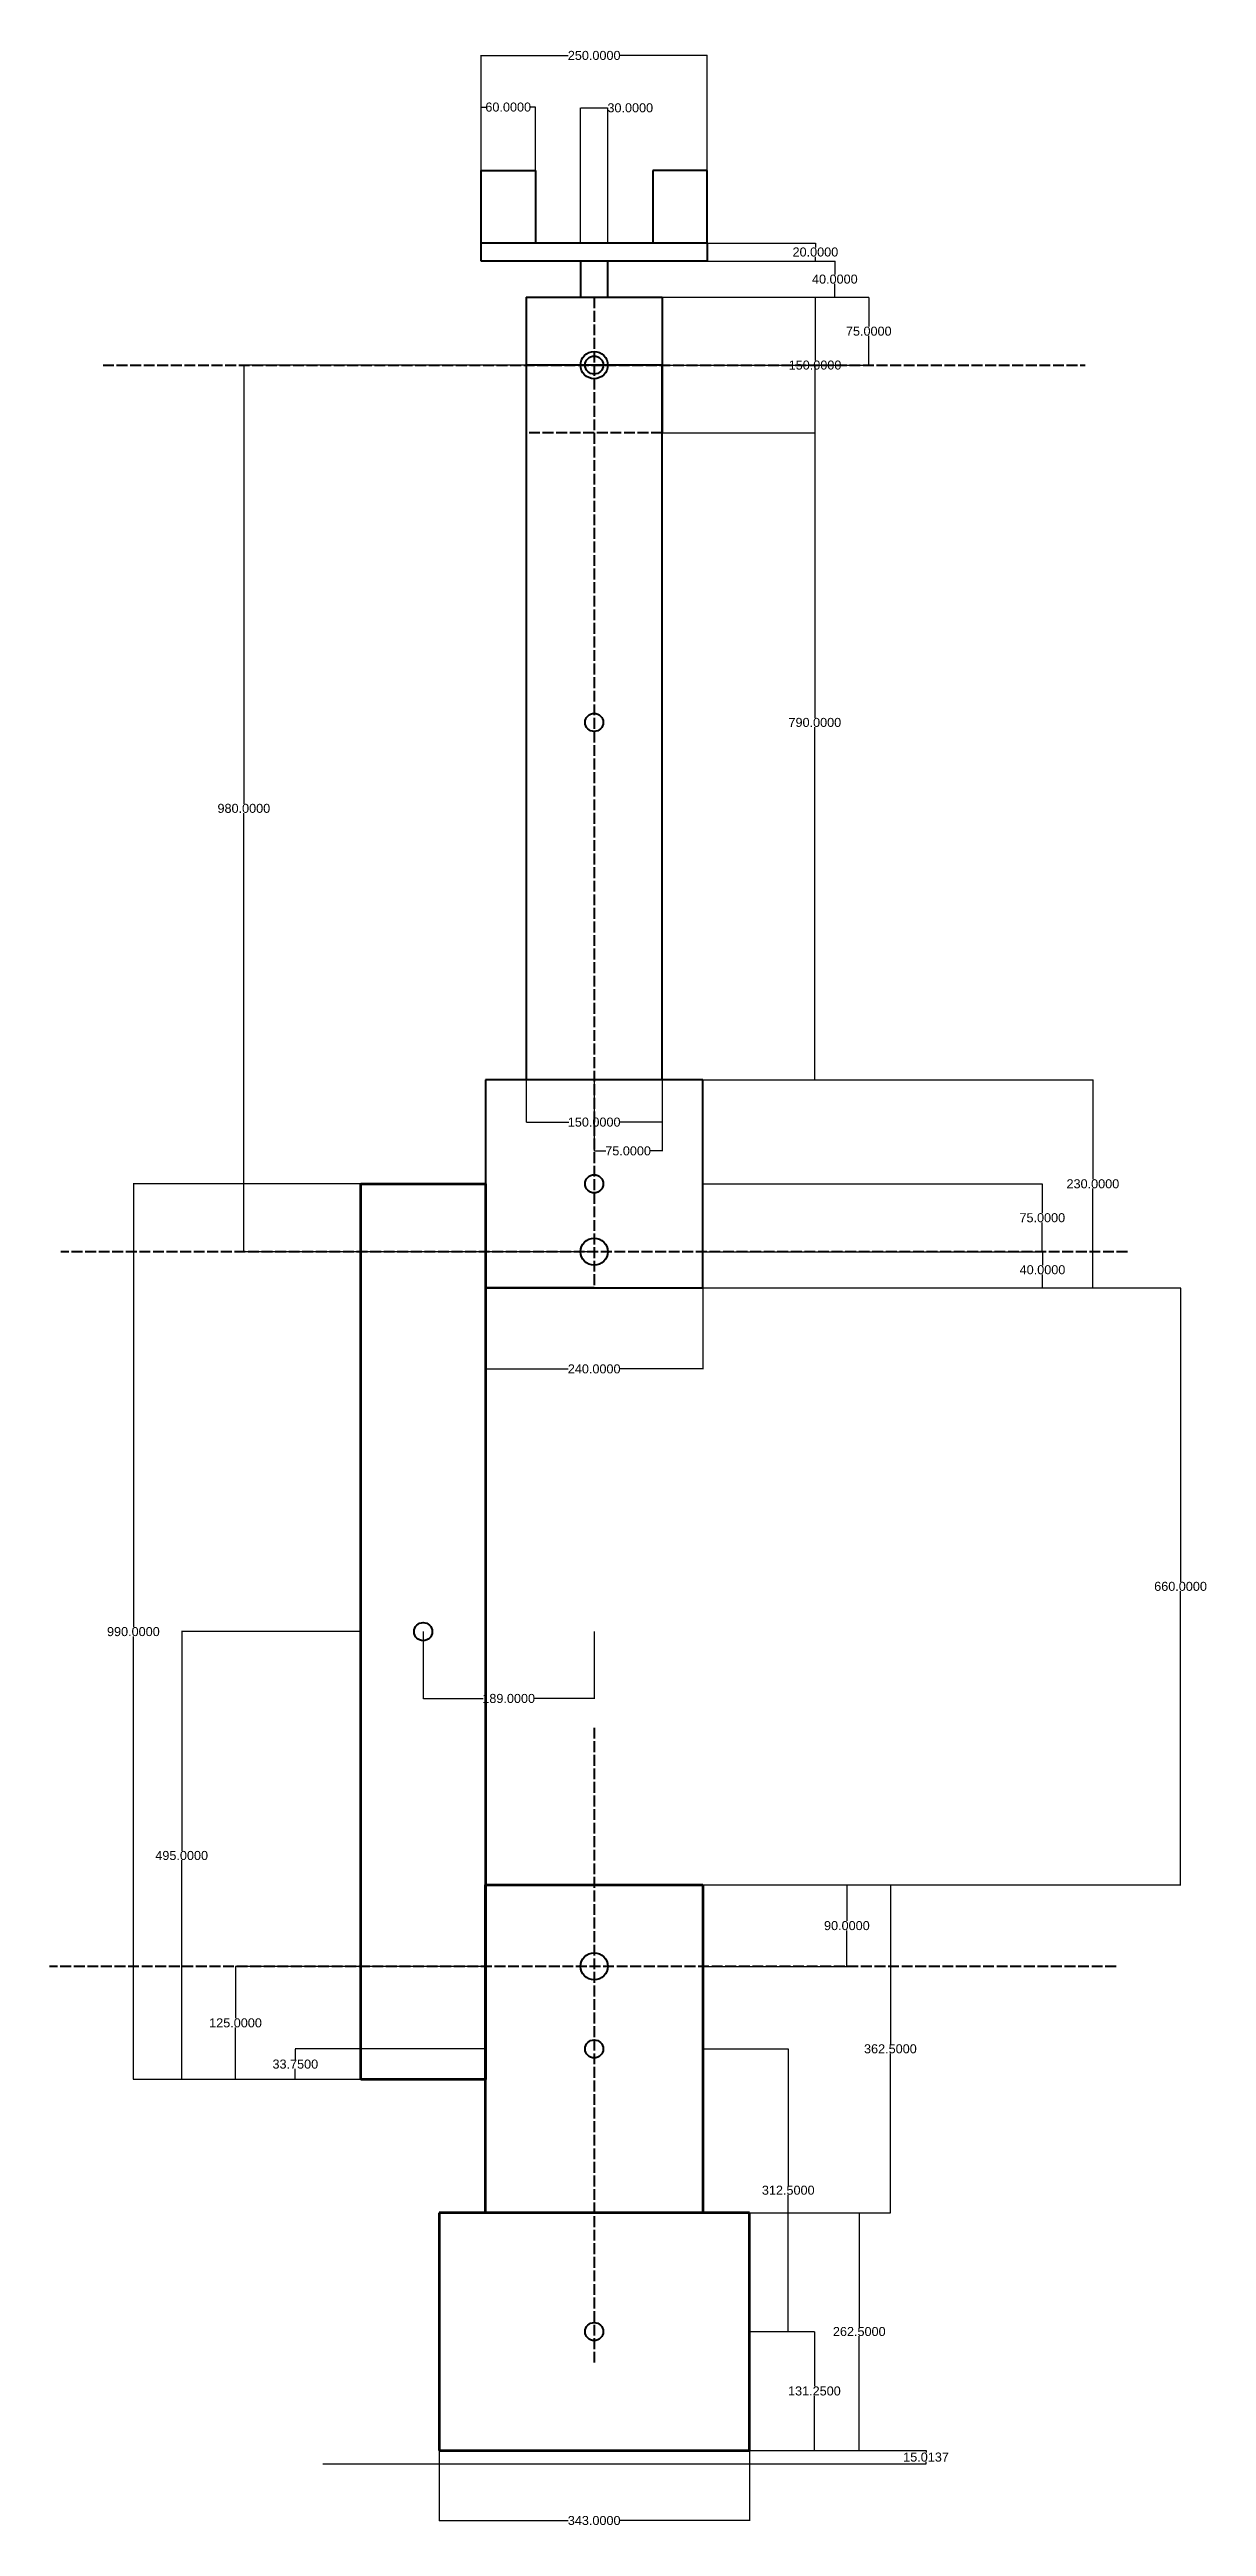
# Model space of a CAD drawing. Header units: inches. Extents: x -302 to 977, y -69 to 2669.
import ezdxf

# ---------------------------------------------------------------- set-up
doc = ezdxf.new("R2010")
doc.units = ezdxf.units.IN
doc.header["$MEASUREMENT"] = 0
doc.linetypes.add('ACAD_ISO02W100', pattern=[15, 12, -3])
doc.layers.get('0').update_dxf_attribs({"plot": 0})
doc.styles.get("Standard").update_dxf_attribs({"font": 'arial.ttf'})
doc.dimstyles.new('Annotative', dxfattribs={"dimscale": 0, "dimtxt": 10, "dimasz": 0.18, "dimexe": 0.18, "dimexo": 0.0625, "dimgap": 0.09, "dimtad": 0, "dimtih": 1, "dimtoh": 1, "dimdec": 4, "dimzin": 0, "dimdsep": 46, "dimtxsty": 'Standard', "dimcen": 0.09, "dimadec": 0, "dimazin": 0, "dimtfac": 1, "dimtdec": 4, "dimtofl": 0, "dimtmove": 0, "dimatfit": 3, "dimfxl": 1, "dimtolj": 1, "dimtzin": 0, "dimarcsym": 0})

# ---------------------------------------------------------------- blocks, each defined once
blk = doc.blocks.new('*D6')
at = {"color": 0, "lineweight": -2, "transparency": 16777216}
for p, q in [((471.6, 277.5), (593.2, 277.5)), ((593, 277.3), (593, 151.5)), ((593, 15.2), (593, 141.1)), ((471.6, 15), (593.2, 15))]:
    blk.add_line(p, q, dxfattribs=at)
at = {"color": 0, "lineweight": 40, "transparency": 16777216}
for points in [[(593, 277.3), (593.1, 277.3), (593, 277.5)], [(593, 15.2), (593.1, 15.2), (593, 15)]]:
    blk.add_solid(points, dxfattribs=at)
at = {"layer": 'Defpoints', "color": 0, "lineweight": 40, "transparency": 16777216}
for p in [(471.5, 277.5), (471.5, 15), (593, 15)]:
    blk.add_point(p, dxfattribs=at)
at = {"color": 0, "lineweight": 40, "transparency": 16777216, "insert": (593, 146.3), "char_height": 10, "attachment_point": 5}
blk.add_mtext('\\A1;262.5000', dxfattribs=at)
blk = doc.blocks.new('*D9')
at = {"color": 0, "lineweight": -2, "transparency": 16777216}
for p, q in [((128.5, 15), (128.5, -62.8)), ((471.5, 15), (471.5, -62.8)), ((128.7, -62.6), (271.4, -62.6)), ((471.3, -62.6), (328.6, -62.6))]:
    blk.add_line(p, q, dxfattribs=at)
at = {"color": 0, "lineweight": 40, "transparency": 16777216}
for points in [[(128.7, -62.5), (128.7, -62.6), (128.5, -62.6)], [(471.3, -62.5), (471.3, -62.6), (471.5, -62.6)]]:
    blk.add_solid(points, dxfattribs=at)
at = {"layer": 'Defpoints', "color": 0, "lineweight": 40, "transparency": 16777216}
for p in [(128.5, 15), (471.5, 15), (471.5, -62.6)]:
    blk.add_point(p, dxfattribs=at)
at = {"color": 0, "lineweight": 40, "transparency": 16777216, "insert": (300, -62.6), "char_height": 10, "attachment_point": 5}
blk.add_mtext('\\A1;343.0000', dxfattribs=at)
blk = doc.blocks.new('*D10')
at = {"color": 0, "lineweight": -2, "transparency": 16777216}
for p, q in [((471.6, 146.3), (543.6, 146.3)), ((543.4, 146.1), (543.4, 85.8)), ((543.4, 15.2), (543.4, 75.4)), ((471.6, 15), (543.6, 15))]:
    blk.add_line(p, q, dxfattribs=at)
at = {"color": 0, "lineweight": 40, "transparency": 16777216}
for points in [[(543.4, 146.1), (543.4, 146.1), (543.4, 146.3)], [(543.4, 15.2), (543.4, 15.2), (543.4, 15)]]:
    blk.add_solid(points, dxfattribs=at)
at = {"layer": 'Defpoints', "color": 0, "lineweight": 40, "transparency": 16777216}
for p in [(471.5, 146.3), (471.5, 15), (543.4, 15)]:
    blk.add_point(p, dxfattribs=at)
at = {"color": 0, "lineweight": 40, "transparency": 16777216, "insert": (543.4, 80.6), "char_height": 10, "attachment_point": 5}
blk.add_mtext('\\A1;131.2500', dxfattribs=at)
blk = doc.blocks.new('*D11')
at = {"color": 0, "lineweight": -2, "transparency": 16777216}
for p, q in [((420.1, 640), (627.6, 640)), ((627.4, 639.8), (627.4, 464)), ((627.4, 277.7), (627.4, 453.6)), ((420.1, 277.5), (627.6, 277.5))]:
    blk.add_line(p, q, dxfattribs=at)
at = {"color": 0, "lineweight": 40, "transparency": 16777216}
for points in [[(627.4, 639.8), (627.5, 639.8), (627.4, 640)], [(627.4, 277.7), (627.5, 277.7), (627.4, 277.5)]]:
    blk.add_solid(points, dxfattribs=at)
at = {"layer": 'Defpoints', "color": 0, "lineweight": 40, "transparency": 16777216}
for p in [(420, 640), (627.4, 640), (420, 277.5)]:
    blk.add_point(p, dxfattribs=at)
at = {"color": 0, "lineweight": 40, "transparency": 16777216, "insert": (627.4, 458.8), "char_height": 10, "attachment_point": 5}
blk.add_mtext('\\A1;362.5000', dxfattribs=at)
blk = doc.blocks.new('*D12')
at = {"color": 0, "lineweight": -2, "transparency": 16777216}
for p, q in [((420.1, 640), (579.5, 640)), ((579.3, 639.8), (579.3, 600.2)), ((579.3, 550.2), (579.3, 589.8)), ((420.1, 550), (579.5, 550))]:
    blk.add_line(p, q, dxfattribs=at)
at = {"color": 0, "lineweight": 40, "transparency": 16777216}
for points in [[(579.3, 639.8), (579.3, 639.8), (579.3, 640)], [(579.3, 550.2), (579.3, 550.2), (579.3, 550)]]:
    blk.add_solid(points, dxfattribs=at)
at = {"layer": 'Defpoints', "color": 0, "lineweight": 40, "transparency": 16777216}
for p in [(420, 640), (420, 550), (579.3, 550)]:
    blk.add_point(p, dxfattribs=at)
at = {"color": 0, "lineweight": 40, "transparency": 16777216, "insert": (579.3, 595), "char_height": 10, "attachment_point": 5}
blk.add_mtext('\\A1;90.0000', dxfattribs=at)
blk = doc.blocks.new('*D13')
at = {"color": 0, "lineweight": -2, "transparency": 16777216}
for p, q in [((471.6, 15), (666.9, 15)), ((471.6, 0), (666.9, 0)), ((666.8, 14.8), (666.8, 12.7)), ((666.8, 0.2), (666.8, 2.3))]:
    blk.add_line(p, q, dxfattribs=at)
at = {"color": 0, "lineweight": 40, "transparency": 16777216}
for points in [[(666.7, 14.8), (666.8, 14.8), (666.8, 15)], [(666.7, 0.2), (666.8, 0.2), (666.8, 0)]]:
    blk.add_solid(points, dxfattribs=at)
at = {"layer": 'Defpoints', "color": 0, "lineweight": 40, "transparency": 16777216}
for p in [(471.5, 15), (471.5, 0), (666.8, 0)]:
    blk.add_point(p, dxfattribs=at)
at = {"color": 0, "lineweight": 40, "transparency": 16777216, "insert": (666.8, 7.5), "char_height": 10, "attachment_point": 5}
blk.add_mtext('\\A1;15.0137', dxfattribs=at)
blk = doc.blocks.new('*D15')
at = {"color": 0, "lineweight": -2, "transparency": 16777216}
for p, q in [((420.1, 458.8), (514.7, 458.8)), ((514.5, 458.6), (514.5, 307.7)), ((514.5, 146.4), (514.5, 297.3)), ((471.6, 146.3), (514.7, 146.3))]:
    blk.add_line(p, q, dxfattribs=at)
at = {"color": 0, "lineweight": 40, "transparency": 16777216}
for points in [[(514.5, 458.6), (514.5, 458.6), (514.5, 458.8)], [(514.5, 146.4), (514.5, 146.4), (514.5, 146.3)]]:
    blk.add_solid(points, dxfattribs=at)
at = {"layer": 'Defpoints', "color": 0, "lineweight": 40, "transparency": 16777216}
for p in [(420, 458.8), (514.5, 458.8), (471.5, 146.3)]:
    blk.add_point(p, dxfattribs=at)
at = {"color": 0, "lineweight": 40, "transparency": 16777216, "insert": (514.5, 302.5), "char_height": 10, "attachment_point": 5}
blk.add_mtext('\\A1;312.5000', dxfattribs=at)
blk = doc.blocks.new('*D16')
at = {"color": 0, "lineweight": -2, "transparency": 16777216}
for p, q in [((179.9, 550), (-96.6, 550)), ((-96.4, 549.8), (-96.4, 492.7)), ((-96.4, 425.2), (-96.4, 482.3)), ((179.9, 425), (-96.6, 425))]:
    blk.add_line(p, q, dxfattribs=at)
at = {"color": 0, "lineweight": 40, "transparency": 16777216}
for points in [[(-96.4, 549.8), (-96.3, 549.8), (-96.4, 550)], [(-96.4, 425.2), (-96.3, 425.2), (-96.4, 425)]]:
    blk.add_solid(points, dxfattribs=at)
at = {"layer": 'Defpoints', "color": 0, "lineweight": 40, "transparency": 16777216}
for p in [(180, 550), (-96.4, 425), (180, 425)]:
    blk.add_point(p, dxfattribs=at)
at = {"color": 0, "lineweight": 40, "transparency": 16777216, "insert": (-96.4, 487.5), "char_height": 10, "attachment_point": 5}
blk.add_mtext('\\A1;125.0000', dxfattribs=at)
blk = doc.blocks.new('*D17')
at = {"color": 0, "lineweight": -2, "transparency": 16777216}
for p, q in [((41.9, 1415), (-209.5, 1415)), ((-209.3, 1414.8), (-209.3, 925.2)), ((-209.3, 425.2), (-209.3, 914.8)), ((41.9, 425), (-209.5, 425))]:
    blk.add_line(p, q, dxfattribs=at)
at = {"color": 0, "lineweight": 40, "transparency": 16777216}
for points in [[(-209.3, 1414.8), (-209.2, 1414.8), (-209.3, 1415)], [(-209.3, 425.2), (-209.2, 425.2), (-209.3, 425)]]:
    blk.add_solid(points, dxfattribs=at)
at = {"layer": 'Defpoints', "color": 0, "lineweight": 40, "transparency": 16777216}
for p in [(-209.3, 1415), (42, 1415), (42, 425)]:
    blk.add_point(p, dxfattribs=at)
at = {"color": 0, "lineweight": 40, "transparency": 16777216, "insert": (-209.3, 920), "char_height": 10, "attachment_point": 5}
blk.add_mtext('\\A1;990.0000', dxfattribs=at)
blk = doc.blocks.new('*D18')
at = {"color": 0, "lineweight": -2, "transparency": 16777216}
for p, q in [((41.9, 920), (-156.1, 920)), ((-155.9, 919.8), (-155.9, 677.7)), ((-155.9, 425.2), (-155.9, 667.3)), ((41.9, 425), (-156.1, 425))]:
    blk.add_line(p, q, dxfattribs=at)
at = {"color": 0, "lineweight": 40, "transparency": 16777216}
for points in [[(-156, 919.8), (-155.9, 919.8), (-155.9, 920)], [(-156, 425.2), (-155.9, 425.2), (-155.9, 425)]]:
    blk.add_solid(points, dxfattribs=at)
at = {"layer": 'Defpoints', "color": 0, "lineweight": 40, "transparency": 16777216}
for p in [(42, 920), (-155.9, 425), (42, 425)]:
    blk.add_point(p, dxfattribs=at)
at = {"color": 0, "lineweight": 40, "transparency": 16777216, "insert": (-155.9, 672.5), "char_height": 10, "attachment_point": 5}
blk.add_mtext('\\A1;495.0000', dxfattribs=at)
blk = doc.blocks.new('*D19')
at = {"color": 0, "lineweight": -2, "transparency": 16777216}
for p, q in [((420.1, 1415), (795.5, 1415)), ((795.3, 1414.8), (795.3, 1382.7)), ((795.3, 1340.2), (795.3, 1372.3)), ((420.1, 1340), (795.5, 1340))]:
    blk.add_line(p, q, dxfattribs=at)
at = {"color": 0, "lineweight": 40, "transparency": 16777216}
for points in [[(795.3, 1414.8), (795.3, 1414.8), (795.3, 1415)], [(795.3, 1340.2), (795.3, 1340.2), (795.3, 1340)]]:
    blk.add_solid(points, dxfattribs=at)
at = {"layer": 'Defpoints', "color": 0, "lineweight": 40, "transparency": 16777216}
for p in [(420, 1415), (795.3, 1415), (420, 1340)]:
    blk.add_point(p, dxfattribs=at)
at = {"color": 0, "lineweight": 40, "transparency": 16777216, "insert": (795.3, 1377.5), "char_height": 10, "attachment_point": 5}
blk.add_mtext('\\A1;75.0000', dxfattribs=at)
blk = doc.blocks.new('*D20')
at = {"color": 0, "lineweight": -2, "transparency": 16777216}
for p, q in [((420.1, 1340), (795.7, 1340)), ((795.5, 1339.8), (795.5, 1325.2)), ((795.5, 1300.2), (795.5, 1314.8)), ((420.1, 1300), (795.7, 1300))]:
    blk.add_line(p, q, dxfattribs=at)
at = {"color": 0, "lineweight": 40, "transparency": 16777216}
for points in [[(795.5, 1339.8), (795.5, 1339.8), (795.5, 1340)], [(795.5, 1300.2), (795.5, 1300.2), (795.5, 1300)]]:
    blk.add_solid(points, dxfattribs=at)
at = {"layer": 'Defpoints', "color": 0, "lineweight": 40, "transparency": 16777216}
for p in [(420, 1340), (795.5, 1340), (420, 1300)]:
    blk.add_point(p, dxfattribs=at)
at = {"color": 0, "lineweight": 40, "transparency": 16777216, "insert": (795.5, 1320), "char_height": 10, "attachment_point": 5}
blk.add_mtext('\\A1;40.0000', dxfattribs=at)
blk = doc.blocks.new('*D21')
at = {"color": 0, "lineweight": -2, "transparency": 16777216}
for p, q in [((180, 1300), (180, 1210.2)), ((420, 1300), (420, 1210.2)), ((180.2, 1210.4), (271.3, 1210.4)), ((419.8, 1210.4), (328.7, 1210.4))]:
    blk.add_line(p, q, dxfattribs=at)
at = {"color": 0, "lineweight": 40, "transparency": 16777216}
for points in [[(180.2, 1210.4), (180.2, 1210.4), (180, 1210.4)], [(419.8, 1210.4), (419.8, 1210.4), (420, 1210.4)]]:
    blk.add_solid(points, dxfattribs=at)
at = {"layer": 'Defpoints', "color": 0, "lineweight": 40, "transparency": 16777216}
for p in [(180, 1300), (420, 1300), (420, 1210.4)]:
    blk.add_point(p, dxfattribs=at)
at = {"color": 0, "lineweight": 40, "transparency": 16777216, "insert": (300, 1210.4), "char_height": 10, "attachment_point": 5}
blk.add_mtext('\\A1;240.0000', dxfattribs=at)
blk = doc.blocks.new('*D22')
at = {"color": 0, "lineweight": -2, "transparency": 16777216}
for p, q in [((225, 1530), (225, 1483)), ((375, 1530), (375, 1483)), ((225.2, 1483.2), (271.9, 1483.2)), ((374.8, 1483.2), (328.1, 1483.2))]:
    blk.add_line(p, q, dxfattribs=at)
at = {"color": 0, "lineweight": 40, "transparency": 16777216}
for points in [[(225.2, 1483.2), (225.2, 1483.1), (225, 1483.2)], [(374.8, 1483.2), (374.8, 1483.1), (375, 1483.2)]]:
    blk.add_solid(points, dxfattribs=at)
at = {"layer": 'Defpoints', "color": 0, "lineweight": 40, "transparency": 16777216}
for p in [(225, 1530), (375, 1530), (375, 1483.2)]:
    blk.add_point(p, dxfattribs=at)
at = {"color": 0, "lineweight": 40, "transparency": 16777216, "insert": (300, 1483.2), "char_height": 10, "attachment_point": 5}
blk.add_mtext('\\A1;150.0000', dxfattribs=at)
blk = doc.blocks.new('*D23')
at = {"color": 0, "lineweight": -2, "transparency": 16777216}
for p, q in [((179.9, 458.8), (-30.5, 458.8)), ((-30.3, 458.6), (-30.3, 447.1)), ((179.9, 425), (-30.5, 425)), ((-30.3, 425.2), (-30.3, 436.7))]:
    blk.add_line(p, q, dxfattribs=at)
at = {"color": 0, "lineweight": 40, "transparency": 16777216}
for points in [[(-30.3, 458.6), (-30.3, 458.6), (-30.3, 458.8)], [(-30.3, 425.2), (-30.3, 425.2), (-30.3, 425)]]:
    blk.add_solid(points, dxfattribs=at)
at = {"layer": 'Defpoints', "color": 0, "lineweight": 40, "transparency": 16777216}
for p in [(180, 458.8), (-30.3, 425), (180, 425)]:
    blk.add_point(p, dxfattribs=at)
at = {"color": 0, "lineweight": 40, "transparency": 16777216, "insert": (-30.3, 441.9), "char_height": 10, "attachment_point": 5}
blk.add_mtext('\\A1;33.7500', dxfattribs=at)
blk = doc.blocks.new('*D24')
at = {"color": 0, "lineweight": -2, "transparency": 16777216}
for p, q in [((420.1, 1300), (948.3, 1300)), ((948.1, 1299.8), (948.1, 975.2)), ((948.1, 640.2), (948.1, 964.8)), ((420.1, 640), (948.3, 640))]:
    blk.add_line(p, q, dxfattribs=at)
at = {"color": 0, "lineweight": 40, "transparency": 16777216}
for points in [[(948.1, 1299.8), (948.2, 1299.8), (948.1, 1300)], [(948.1, 640.2), (948.2, 640.2), (948.1, 640)]]:
    blk.add_solid(points, dxfattribs=at)
at = {"layer": 'Defpoints', "color": 0, "lineweight": 40, "transparency": 16777216}
for p in [(420, 1300), (420, 640), (948.1, 640)]:
    blk.add_point(p, dxfattribs=at)
at = {"color": 0, "lineweight": 40, "transparency": 16777216, "insert": (948.1, 970), "char_height": 10, "attachment_point": 5}
blk.add_mtext('\\A1;660.0000', dxfattribs=at)
blk = doc.blocks.new('*D25')
at = {"color": 0, "lineweight": -2, "transparency": 16777216}
for p, q in [((420.1, 1530), (851.4, 1530)), ((851.2, 1529.8), (851.2, 1420.2)), ((851.2, 1300.2), (851.2, 1409.8)), ((420.1, 1300), (851.4, 1300))]:
    blk.add_line(p, q, dxfattribs=at)
at = {"color": 0, "lineweight": 40, "transparency": 16777216}
for points in [[(851.1, 1529.8), (851.2, 1529.8), (851.2, 1530)], [(851.1, 1300.2), (851.2, 1300.2), (851.2, 1300)]]:
    blk.add_solid(points, dxfattribs=at)
at = {"layer": 'Defpoints', "color": 0, "lineweight": 40, "transparency": 16777216}
for p in [(420, 1530), (420, 1300), (851.2, 1300)]:
    blk.add_point(p, dxfattribs=at)
at = {"color": 0, "lineweight": 40, "transparency": 16777216, "insert": (851.2, 1415), "char_height": 10, "attachment_point": 5}
blk.add_mtext('\\A1;230.0000', dxfattribs=at)
blk = doc.blocks.new('*D26')
at = {"color": 0, "lineweight": -2, "transparency": 16777216}
for p, q in [((375.1, 2320), (544.1, 2320)), ((543.9, 2319.8), (543.9, 1930.2)), ((543.9, 1530.2), (543.9, 1919.8)), ((375.1, 1530), (544.1, 1530))]:
    blk.add_line(p, q, dxfattribs=at)
at = {"color": 0, "lineweight": 40, "transparency": 16777216}
for points in [[(543.9, 2319.8), (543.9, 2319.8), (543.9, 2320)], [(543.9, 1530.2), (543.9, 1530.2), (543.9, 1530)]]:
    blk.add_solid(points, dxfattribs=at)
at = {"layer": 'Defpoints', "color": 0, "lineweight": 40, "transparency": 16777216}
for p in [(375, 2320), (375, 1530), (543.9, 1530)]:
    blk.add_point(p, dxfattribs=at)
at = {"color": 0, "lineweight": 40, "transparency": 16777216, "insert": (543.9, 1925), "char_height": 10, "attachment_point": 5}
blk.add_mtext('\\A1;790.0000', dxfattribs=at)
blk = doc.blocks.new('*D27')
at = {"color": 0, "lineweight": -2, "transparency": 16777216}
for p, q in [((375.1, 2395), (544.3, 2395)), ((544.1, 2394.8), (544.1, 2325.2)), ((544.1, 2245.2), (544.1, 2314.8)), ((375.1, 2245), (544.3, 2245))]:
    blk.add_line(p, q, dxfattribs=at)
at = {"color": 0, "lineweight": 40, "transparency": 16777216}
for points in [[(544, 2394.8), (544.1, 2394.8), (544.1, 2395)], [(544, 2245.2), (544.1, 2245.2), (544.1, 2245)]]:
    blk.add_solid(points, dxfattribs=at)
at = {"layer": 'Defpoints', "color": 0, "lineweight": 40, "transparency": 16777216}
for p in [(375, 2395), (375, 2245), (544.1, 2245)]:
    blk.add_point(p, dxfattribs=at)
at = {"color": 0, "lineweight": 40, "transparency": 16777216, "insert": (544.1, 2320), "char_height": 10, "attachment_point": 5}
blk.add_mtext('\\A1;150.0000', dxfattribs=at)
blk = doc.blocks.new('*D28')
at = {"color": 0, "lineweight": -2, "transparency": 16777216}
for p, q in [((375.1, 2395), (603.6, 2395)), ((603.5, 2394.8), (603.5, 2362.7)), ((603.5, 2320.2), (603.5, 2352.3)), ((375.1, 2320), (603.6, 2320))]:
    blk.add_line(p, q, dxfattribs=at)
at = {"color": 0, "lineweight": 40, "transparency": 16777216}
for points in [[(603.4, 2394.8), (603.5, 2394.8), (603.5, 2395)], [(603.4, 2320.2), (603.5, 2320.2), (603.5, 2320)]]:
    blk.add_solid(points, dxfattribs=at)
at = {"layer": 'Defpoints', "color": 0, "lineweight": 40, "transparency": 16777216}
for p in [(375, 2395), (375, 2320), (603.5, 2320)]:
    blk.add_point(p, dxfattribs=at)
at = {"color": 0, "lineweight": 40, "transparency": 16777216, "insert": (603.5, 2357.5), "char_height": 10, "attachment_point": 5}
blk.add_mtext('\\A1;75.0000', dxfattribs=at)
blk = doc.blocks.new('*D29')
at = {"color": 0, "lineweight": -2, "transparency": 16777216}
for p, q in [((300, 1530), (300, 1451.2)), ((375, 1530), (375, 1451.2)), ((300.2, 1451.4), (312.8, 1451.4)), ((374.8, 1451.4), (362.2, 1451.4))]:
    blk.add_line(p, q, dxfattribs=at)
at = {"color": 0, "lineweight": 40, "transparency": 16777216}
for points in [[(300.2, 1451.4), (300.2, 1451.4), (300, 1451.4)], [(374.8, 1451.4), (374.8, 1451.4), (375, 1451.4)]]:
    blk.add_solid(points, dxfattribs=at)
at = {"layer": 'Defpoints', "color": 0, "lineweight": 40, "transparency": 16777216}
for p in [(300, 1530), (375, 1530), (375, 1451.4)]:
    blk.add_point(p, dxfattribs=at)
at = {"color": 0, "lineweight": 40, "transparency": 16777216, "insert": (337.5, 1451.4), "char_height": 10, "attachment_point": 5}
blk.add_mtext('\\A1;75.0000', dxfattribs=at)
blk = doc.blocks.new('*D30')
at = {"color": 0, "lineweight": -2, "transparency": 16777216}
for p, q in [((285, 2455.1), (285, 2604.5)), ((285.2, 2604.4), (314.8, 2604.4)), ((315, 2455.1), (315, 2604.5)), ((315, 2604.4), (315.2, 2604.4))]:
    blk.add_line(p, q, dxfattribs=at)
at = {"color": 0, "lineweight": 40, "transparency": 16777216}
for points in [[(285.2, 2604.4), (285.2, 2604.3), (285, 2604.4)], [(314.8, 2604.4), (314.8, 2604.3), (315, 2604.4)]]:
    blk.add_solid(points, dxfattribs=at)
at = {"layer": 'Defpoints', "color": 0, "lineweight": 40, "transparency": 16777216}
for p in [(315, 2604.4), (285, 2455), (315, 2455)]:
    blk.add_point(p, dxfattribs=at)
at = {"color": 0, "lineweight": 40, "transparency": 16777216, "insert": (339.9, 2604.4), "char_height": 10, "attachment_point": 5}
blk.add_mtext('\\A1;30.0000', dxfattribs=at)
blk = doc.blocks.new('*D31')
at = {"color": 0, "lineweight": -2, "transparency": 16777216}
for p, q in [((175, 2535.1), (175, 2662.5)), ((175.2, 2662.3), (271.3, 2662.3)), ((424.8, 2662.3), (328.7, 2662.3)), ((425, 2535.1), (425, 2662.5))]:
    blk.add_line(p, q, dxfattribs=at)
at = {"color": 0, "lineweight": 40, "transparency": 16777216}
for points in [[(175.2, 2662.3), (175.2, 2662.3), (175, 2662.3)], [(424.8, 2662.3), (424.8, 2662.3), (425, 2662.3)]]:
    blk.add_solid(points, dxfattribs=at)
at = {"layer": 'Defpoints', "color": 0, "lineweight": 40, "transparency": 16777216}
for p in [(425, 2662.3), (175, 2535), (425, 2535)]:
    blk.add_point(p, dxfattribs=at)
at = {"color": 0, "lineweight": 40, "transparency": 16777216, "insert": (300, 2662.3), "char_height": 10, "attachment_point": 5}
blk.add_mtext('\\A1;250.0000', dxfattribs=at)
blk = doc.blocks.new('*D32')
at = {"color": 0, "lineweight": -2, "transparency": 16777216}
for p, q in [((175, 2535.1), (175, 2605.4)), ((175.2, 2605.2), (180.3, 2605.2)), ((234.8, 2605.2), (229.7, 2605.2)), ((235, 2535.1), (235, 2605.4))]:
    blk.add_line(p, q, dxfattribs=at)
at = {"color": 0, "lineweight": 40, "transparency": 16777216}
for points in [[(175.2, 2605.2), (175.2, 2605.2), (175, 2605.2)], [(234.8, 2605.2), (234.8, 2605.2), (235, 2605.2)]]:
    blk.add_solid(points, dxfattribs=at)
at = {"layer": 'Defpoints', "color": 0, "lineweight": 40, "transparency": 16777216}
for p in [(175, 2605.2), (175, 2535), (235, 2535)]:
    blk.add_point(p, dxfattribs=at)
at = {"color": 0, "lineweight": 40, "transparency": 16777216, "insert": (205, 2605.2), "char_height": 10, "attachment_point": 5}
blk.add_mtext('\\A1;60.0000', dxfattribs=at)
blk = doc.blocks.new('*D33')
at = {"color": 0, "lineweight": -2, "transparency": 16777216}
for p, q in [((425.1, 2455), (544.6, 2455)), ((544.5, 2454.8), (544.5, 2450.2)), ((544.5, 2435.2), (544.5, 2439.8)), ((425.1, 2435), (544.6, 2435))]:
    blk.add_line(p, q, dxfattribs=at)
at = {"color": 0, "lineweight": 40, "transparency": 16777216}
for points in [[(544.4, 2454.8), (544.5, 2454.8), (544.5, 2455)], [(544.4, 2435.2), (544.5, 2435.2), (544.5, 2435)]]:
    blk.add_solid(points, dxfattribs=at)
at = {"layer": 'Defpoints', "color": 0, "lineweight": 40, "transparency": 16777216}
for p in [(425, 2455), (425, 2435), (544.5, 2435)]:
    blk.add_point(p, dxfattribs=at)
at = {"color": 0, "lineweight": 40, "transparency": 16777216, "insert": (544.5, 2445), "char_height": 10, "attachment_point": 5}
blk.add_mtext('\\A1;20.0000', dxfattribs=at)
blk = doc.blocks.new('*D34')
at = {"color": 0, "lineweight": -2, "transparency": 16777216}
for p, q in [((111, 920), (111, 845.9)), ((300, 920), (300, 845.9)), ((111.2, 846.1), (177.4, 846.1)), ((299.8, 846.1), (233.6, 846.1))]:
    blk.add_line(p, q, dxfattribs=at)
at = {"color": 0, "lineweight": 40, "transparency": 16777216}
for points in [[(111.2, 846.1), (111.2, 846), (111, 846.1)], [(299.8, 846.1), (299.8, 846), (300, 846.1)]]:
    blk.add_solid(points, dxfattribs=at)
at = {"layer": 'Defpoints', "color": 0, "lineweight": 40, "transparency": 16777216}
for p in [(111, 920), (300, 920), (300, 846.1)]:
    blk.add_point(p, dxfattribs=at)
at = {"color": 0, "lineweight": 40, "transparency": 16777216, "insert": (205.5, 846.1), "char_height": 10, "attachment_point": 5}
blk.add_mtext('\\A1;189.0000', dxfattribs=at)
blk = doc.blocks.new('*D35')
at = {"color": 0, "lineweight": -2, "transparency": 16777216}
for p, q in [((299.9, 2320), (-87.4, 2320)), ((-87.2, 2319.8), (-87.2, 1835.2)), ((-87.2, 1340.2), (-87.2, 1824.8)), ((299.9, 1340), (-87.4, 1340))]:
    blk.add_line(p, q, dxfattribs=at)
at = {"color": 0, "lineweight": 40, "transparency": 16777216}
for points in [[(-87.3, 2319.8), (-87.2, 2319.8), (-87.2, 2320)], [(-87.3, 1340.2), (-87.2, 1340.2), (-87.2, 1340)]]:
    blk.add_solid(points, dxfattribs=at)
at = {"layer": 'Defpoints', "color": 0, "lineweight": 40, "transparency": 16777216}
for p in [(300, 2320), (-87.2, 1340), (300, 1340)]:
    blk.add_point(p, dxfattribs=at)
at = {"color": 0, "lineweight": 40, "transparency": 16777216, "insert": (-87.2, 1830), "char_height": 10, "attachment_point": 5}
blk.add_mtext('\\A1;980.0000', dxfattribs=at)
blk = doc.blocks.new('*D36')
at = {"color": 0, "lineweight": -2, "transparency": 16777216}
for p, q in [((315.1, 2435), (566.2, 2435)), ((566, 2434.8), (566, 2420.2)), ((566, 2395.2), (566, 2409.8)), ((315.1, 2395), (566.2, 2395))]:
    blk.add_line(p, q, dxfattribs=at)
at = {"color": 0, "lineweight": 40, "transparency": 16777216}
for points in [[(566, 2434.8), (566, 2434.8), (566, 2435)], [(566, 2395.2), (566, 2395.2), (566, 2395)]]:
    blk.add_solid(points, dxfattribs=at)
at = {"layer": 'Defpoints', "color": 0, "lineweight": 40, "transparency": 16777216}
for p in [(315, 2435), (315, 2395), (566, 2395)]:
    blk.add_point(p, dxfattribs=at)
at = {"color": 0, "lineweight": 40, "transparency": 16777216, "insert": (566, 2415), "char_height": 10, "attachment_point": 5}
blk.add_mtext('\\A1;40.0000', dxfattribs=at)

msp = doc.modelspace()

# ---------------------------------------------------------------- linework, layer by layer
at = {"color": 4, "lineweight": 40}
for p, q in [((175, 2455.0137), (175, 2535.0137)), ((175, 2535.0137), (235, 2535.0137)), ((235, 2535.0137), (235, 2455.0137)), ((425, 2535.0137), (365, 2535.0137)), ((365, 2535.0137), (365, 2455.0137)), ((425, 2455.0137), (425, 2535.0137)), ((175, 2435.0137), (175, 2455.0137)), ((175, 2455.0137), (425, 2455.0137)), ((425, 2455.0137), (425, 2435.0137)), ((425, 2435.0137), (175, 2435.0137)), ((285, 2435.0137), (285, 2395.0137)), ((315, 2395.0137), (315, 2435.0137)), ((225, 2395.0137), (375, 2395.0137)), ((225, 2395.0137), (225, 2245.0137)), ((375, 2395.0137), (375, 2245.0137)), ((225, 2320.0137), (225, 1530.0137)), ((375, 1530.0137), (375, 2320.0137)), ((420, 1530.0137), (180, 1530.0137)), ((180, 1530.0137), (180, 1300.0137)), ((420, 1300.0137), (420, 1530.0137)), ((180, 1300.0137), (420, 1300.0137))]:
    msp.add_line(p, q, dxfattribs=at)
at = {"color": 3, "linetype": 'ACAD_ISO02W100', "lineweight": 40}
for p, q in [((300, 2395.0137), (300, 1300.0137)), ((-242.84514, 2320.0137), (842.84514, 2320.0137)), ((889.41186, 1340.0137), (-289.41186, 1340.0137)), ((300, 813.83759), (300, 112.27053)), ((876.87689, 550.0137), (-301.94684, 550.0137))]:
    msp.add_line(p, q, dxfattribs=at)
at = {"lineweight": 40}
for p, q in [((375, 2320.0137), (225, 2320.0137)), ((300, 1300.0137), (180, 1300.0137))]:
    msp.add_line(p, q, dxfattribs=at)
at = {"color": 4, "linetype": 'ACAD_ISO02W100', "lineweight": 40}
msp.add_line((375, 2245.0137), (225, 2245.0137), dxfattribs=at)
at = {"color": 4, "lineweight": 100}
for p, q in [((42, 425.0137), (42, 1415.0137)), ((42, 1415.0137), (180, 1415.0137)), ((180, 1415.0137), (180, 425.0137)), ((180, 277.5137), (180, 640.0137)), ((180, 640.0137), (420, 640.0137)), ((420, 640.0137), (420, 277.5137)), ((180, 425.0137), (42, 425.0137)), ((471.5, 277.5137), (128.5, 277.5137)), ((128.5, 277.5137), (128.5, 15.0137)), ((471.5, 15.0137), (471.5, 277.5137)), ((128.5, 15.0137), (471.5, 15.0137))]:
    msp.add_line(p, q, dxfattribs=at)
for p, q in [((0, 0), (600, 0)), ((128.5, 0), (471.5, 0))]:
    msp.add_line(p, q)
at = {"color": 1, "lineweight": 40}
for centre in [(300, 2320.0137), (300, 1340.0137), (300, 550.0137)]:
    msp.add_circle(centre, 15, dxfattribs=at)
at = {"color": 6, "lineweight": 40}
for centre in [(300, 2320.0137), (300, 1925.0137), (300, 1415.0137), (111, 920.0137), (300, 458.7637), (300, 146.2637)]:
    msp.add_circle(centre, 10, dxfattribs=at)

# ---------------------------------------------------------------- dimensions: what is measured, and where the dimension line sits
at = {"lineweight": 40}
for base, p1, p2, picture, middle in [((425, 2662.29389), (175, 2535.0137), (425, 2535.0137), '*D31', (300, 2662.29389)), ((175, 2605.18269), (235, 2535.0137), (175, 2535.0137), '*D32', (205, 2605.18269)), ((315, 2604.35018), (285, 2455.0137), (315, 2455.0137), '*D30', (339.89142, 2604.35018)), ((375, 1483.16947), (225, 1530.0137), (375, 1530.0137), '*D22', (300, 1483.16947)), ((375, 1451.41896), (300, 1530.0137), (375, 1530.0137), '*D29', (337.5, 1451.41896)), ((420, 1210.38787), (180, 1300.0137), (420, 1300.0137), '*D21', (300, 1210.38787)), ((300, 846.07268), (111, 920.0137), (300, 920.0137), '*D34', (205.5, 846.07268)), ((471.5, -62.57317), (128.5, 15.0137), (471.5, 15.0137), '*D9', (300, -62.57317))]:
    dim = msp.add_linear_dim(base=base, p1=p1, p2=p2, dimstyle='Annotative', dxfattribs=at)
    dim.commit()
    dim.dimension.update_dxf_attribs({"geometry": picture, "text_midpoint": middle})
for base, p1, p2, picture, middle in [((544.45707, 2435.0137), (425, 2455.0137), (425, 2435.0137), '*D33', (544.45707, 2445.0137)), ((565.98825, 2395.0137), (315, 2435.0137), (315, 2395.0137), '*D36', (565.98825, 2415.0137)), ((544.07707, 2245.0137), (375, 2395.0137), (375, 2245.0137), '*D27', (544.07707, 2320.0137)), ((-87.23854, 1340.0137), (300, 2320.0137), (300, 1340.0137), '*D35', (-87.23854, 1830.0137)), ((543.89707, 1530.0137), (375, 2320.0137), (375, 1530.0137), '*D26', (543.89707, 1925.0137)), ((851.17198, 1300.0137), (420, 1530.0137), (420, 1300.0137), '*D25', (851.17198, 1415.0137)), ((-209.27975, 1415.0137), (42, 425.0137), (42, 1415.0137), '*D17', (-209.27975, 920.0137)), ((795.48257, 1340.0137), (420, 1300.0137), (420, 1340.0137), '*D20', (795.48257, 1320.0137)), ((948.14568, 640.0137), (420, 1300.0137), (420, 640.0137), '*D24', (948.14568, 970.0137)), ((-155.92895, 425.0137), (42, 920.0137), (42, 425.0137), '*D18', (-155.92895, 672.5137)), ((627.43151, 640.0137), (420, 277.5137), (420, 640.0137), '*D11', (627.43151, 458.7637)), ((579.29627, 550.0137), (420, 640.0137), (420, 550.0137), '*D12', (579.29627, 595.0137)), ((-96.37915, 425.0137), (180, 550.0137), (180, 425.0137), '*D16', (-96.37915, 487.5137)), ((-30.31698, 425.0137), (180, 458.7637), (180, 425.0137), '*D23', (-30.31698, 441.8887)), ((543.38446, 15.0137), (471.5, 146.2637), (471.5, 15.0137), '*D10', (543.38446, 80.6387)), ((666.76206, 0), (471.5, 15.0137), (471.5, 0), '*D13', (666.76206, 7.50685))]:
    dim = msp.add_linear_dim(base=base, p1=p1, p2=p2, angle=90, dimstyle='Annotative', dxfattribs=at)
    dim.commit()
    dim.dimension.update_dxf_attribs({"geometry": picture, "text_midpoint": middle})
for base, p1, p2, picture, middle in [((603.4677, 2320.0137), (375, 2395.0137), (375, 2320.0137), '*D28', (603.4677, 2357.5137)), ((795.30257, 1415.0137), (420, 1340.0137), (420, 1415.0137), '*D19', (795.30257, 1377.5137)), ((514.49832, 458.7637), (471.5, 146.2637), (420, 458.7637), '*D15', (514.49832, 302.5137))]:
    dim = msp.add_linear_dim(base=base, p1=p1, p2=p2, angle=90, dimstyle='Annotative', dxfattribs=at)
    dim.commit()
    dim.dimension.update_dxf_attribs({"geometry": picture, "text_midpoint": middle, "dimtype": 160})
dim = msp.add_linear_dim(base=(593.04781, 15.0137), p1=(471.5, 277.5137), p2=(471.5, 15.0137), angle=90, dimstyle='Annotative', override={"dimtxt": 10}, dxfattribs=at)
dim.commit()
dim.dimension.update_dxf_attribs({"geometry": '*D6', "text_midpoint": (593.04781, 146.2637)})

doc.saveas('drawing.dxf')
